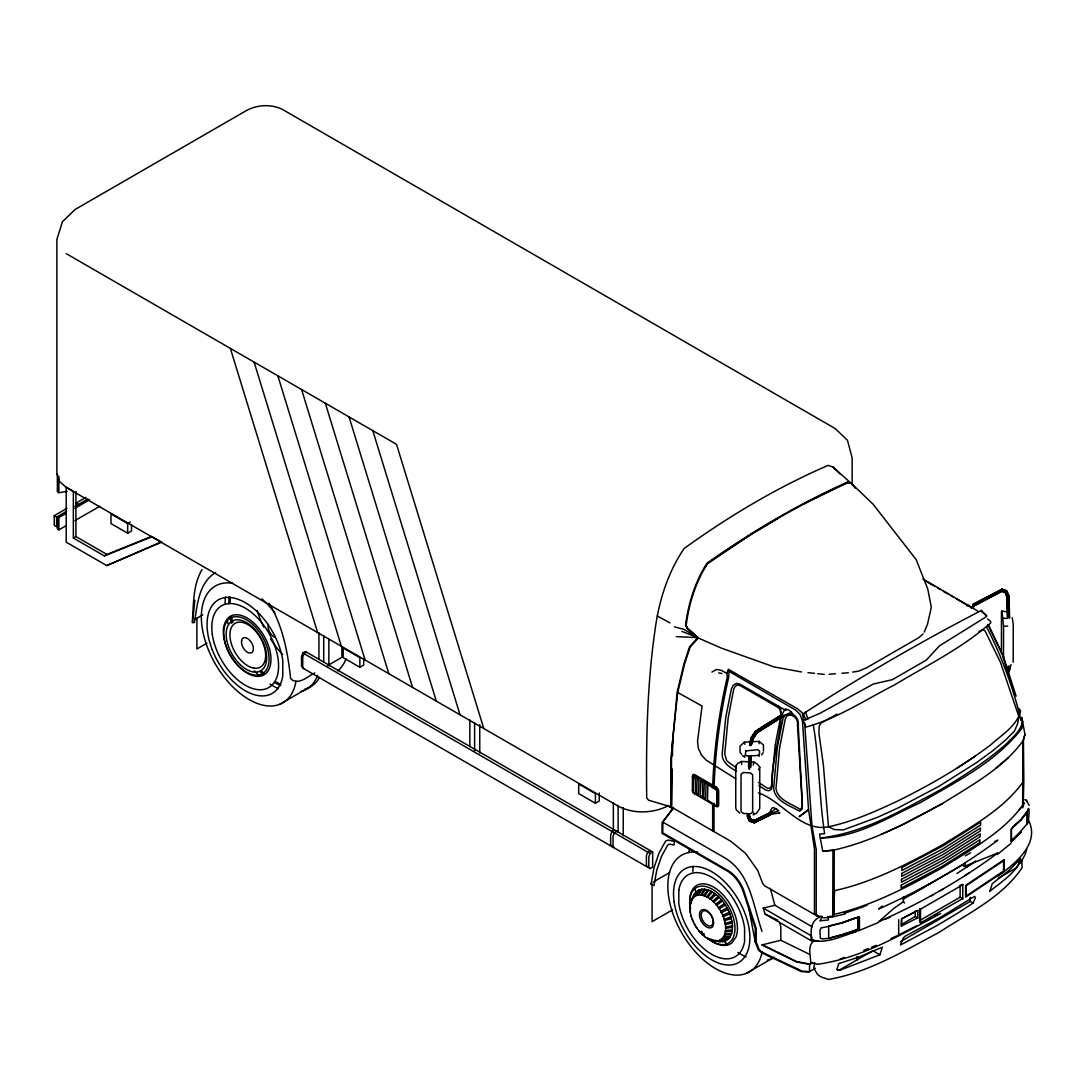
<?xml version="1.0" encoding="UTF-8"?>
<svg xmlns="http://www.w3.org/2000/svg" width="1085" height="1085" viewBox="0 0 1085 1085"><rect width="100%" height="100%" fill="white"/><g stroke="black" fill="none" stroke-linecap="round" stroke-linejoin="round"><path stroke-width="1.5" d="M712.655 830.812L712.655 804.229M712.669 787.615C713.849 750.427 718.867 713.157 727.37 676.701L726.896 673.5L728.32 669.269L797.529 708.803L802.086 712.723L803.565 716.968M809.641 954.393L780.82 940.261L780.82 926.739L779.64 922.399M1001.455 653.957L1001.455 612.51L1001.658 611.018L1006.229 611.723M1003.544 659.531L1003.544 626.37L1001.97 611.14M672.212 768.994L671.493 807.05L731.114 841.472L745.585 853.366L757.588 870.265L762.796 883.61L764.559 885.78L817.236 916.079L821.752 916.472M672.456 755.757L672.768 739.21L677.732 692.501L684.676 663.627L690.087 647.189L698.306 638.007L721.511 648.179L774.066 666.936L801.462 671.94M741.557 764.532L741.611 761.453L753.885 762.063L757.398 764.152L759.744 767.136L759.744 808.569L756.448 813.262L753.193 814.862L753.885 813.045M1019.222 809.613L1022.667 805.518L1022.911 741.041L1024.959 734.396L1021.772 717.361L1020.971 720.291C1013.309 687.904 1001.658 656.33 986.496 626.682M748.528 766.783L748.826 756.665M748.84 768.885L749.125 756.381M749.64 769.129L749.979 757.33M750.454 767.366L750.684 756.665M750.752 767.027L751.051 757.059M803.049 720.589L803.402 713.618C861.042 676.565 920.622 641.818 981.45 610.435L986.685 615.914L986.306 616.7L939.474 645.846L926.359 660.046L892.358 679.685L873.384 684.011L819.636 713.469L803.049 720.589L806.006 727.086C837.606 718.433 865.477 699.676 894.474 684.92C927.133 665.281 962.192 648.152 990.836 622.763L990.551 621.312L987.608 618.965M672.768 739.21L671.493 758.863L671.493 807.05L648.613 800.201L646.714 797.936C646.036 740.39 647.08 682.506 655.693 625.502C659.721 598.337 668.645 571.266 684.12 548.508C729.188 516.026 777.077 487.49 828.099 465.384L832.954 466.957L852.308 484.358L855.319 488.236M699.54 913.217L699.54 916.079M780.915 715.123L780.129 709.617L778.135 707.501L739.984 685.476L737.502 685.015L735.223 686.33L733.731 689.083L728.171 718.08L724.726 754.061L726.76 760.856L736.132 767.841M215.63 572.554C198.487 582.916 197.484 604.955 194.323 622.641L192.52 622.559L194.839 600.317M1013.187 662.23L1013.254 624.363L1012.237 617.65M651.041 884.058L654.038 867.742L658.961 853.23L665.607 841.078L668.265 840.048L674.395 841.458L673.975 845.025L669.459 844.13L667.695 845.079L661.402 856.567L656.75 870.292L653.916 885.713L651.041 884.058L651.895 882.797M688.853 852.607L689.463 849.297M780.508 717.89L775.151 745.354L771.584 784.957A6.334 3.96 64.5 0 1 766.729 787.764L758.388 782.326M901.404 926.088L901.798 918.9L917.761 910.491L917.761 917.802L901.404 926.088L901.404 918.805L917.761 910.491M753.193 765.128L753.885 762.063M852.878 484.697L850.531 482.811L847.453 482.106C798.004 504.281 751.254 531.962 707.013 563.196C695.119 581.587 688.256 603.748 685.557 625.285L686.954 628.039L698.306 638.007L687.524 628.364L686.14 625.625C688.826 604.074 695.702 581.913 707.583 563.522C751.824 532.287 798.574 504.606 848.036 482.432L851.101 483.137L873.167 504.294L916.147 559.602L927.77 589.033L931.323 607.288L927.499 624.241L924.271 632.053M812.638 962.409L809.6 964.402L809.519 971.604L802.208 971.143L762.131 952.196L759.147 949.551L756.109 941.848L756.109 928.068L743.578 889.985A25.308 14.607 60 0 0 727.723 870.373L662.786 832.873L662.854 822.118L673.242 808.433M751.457 743.442L752.705 738.6L756.598 732.673L782.733 716.29M1007.504 670.883L1008.765 666.041M1024.959 734.396L1023.426 740.296L1023.833 780.929L1023.25 804.758L1022.355 806.725M751.742 744.107L753.126 738.831L757.086 732.809L783.316 716.358M1007.45 669.337L1008.141 666.705M1008.25 671.317L1009.294 667.37M823.691 917.842L832.493 916.988L832.71 916.215L832.954 850.274C871.96 841.634 907.765 822.715 942.472 803.537C971.021 785.526 1002.54 768.736 1022.911 741.028M692.393 776.86L694.183 775.829L715.652 788.212A2.523 1.465 60 0 1 717.443 791.318L717.443 805.084A2.523 1.465 60 0 1 715.652 806.114M749.843 743.293L751.322 737.786L755.472 731.521L781.932 714.879L784.672 709.604L785.852 708.953L788.673 710.024L791.494 712.208L792.66 714.215L791.494 714.879M751.091 745.612L752.949 738.736L757.099 732.456L783.56 715.829L792.66 714.215M1008.901 671.696L1010.379 666.19M1009.064 671.791L1011.044 664.63M749.572 743.428L751.159 737.691L755.485 731.168L782.163 714.364M750.318 745.517C753.166 726.76 776.426 719.165 791.494 712.208M749.532 745.205L751.552 737.936L755.974 731.304L782.733 714.418M1008.657 671.547L1010.284 665.729M1027.305 811.756C1029.814 800.499 1029.407 821.142 1027.305 823.732L1027.305 811.756L1021.107 819.663L1012.291 827.502M1026.736 849.338L1024.986 854.817L1020.361 863.267M1022.68 807.796L1024.308 802.832M692.827 897.512L693.193 896.441L690.589 902.245L694.698 893.606L691.728 899.56L692.23 898.787M302.823 652.967L301.535 656.466L301.535 666.109L302.823 668.116L650.091 868.61L652.668 867.132L652.668 851.983L305.387 651.488L302.823 652.967L650.091 853.461L652.668 851.983M650.091 853.461L648.803 856.96L648.803 866.603L650.091 868.61M758.618 769.808L759.744 767.136M973.096 903.073L975.429 897.688L974.533 896.346L940.559 917.259L904.876 936.341L903.1 938.281L900.496 944.994L938.24 924.868L958.367 912.743L973.096 903.073L970.221 901.418L900.523 941.658M879.894 954.786L882.322 947.232L858.52 957.173L838.746 963.616L836.888 969.407L838.936 970.316L840.956 969.8L879.894 954.786L872.855 950.718L838.895 970.329L836.874 969.475M202.054 569.584C192.71 585.263 193.727 604.209 192.316 621.746L192.52 622.559M691.552 901.337L689.952 905.405L691.389 902.53M972.879 608.346L974.249 605.728L1002.689 590.674L1006.839 592.152L1008.697 596.886L1009.348 618.423M784.36 715.991L783.031 718.446L777.28 747.565L773.646 788.212C774.541 801.055 790.273 805.911 799.713 811.146L802.005 809.315L802.439 805.477L798.262 725.553C799.062 720.467 796.227 715.449 791.385 713.618M822.484 916.961L819.853 920.88L828.438 919.931L828.153 917.259M814.713 962.666L813.75 968.145L817.588 974.533L820.613 976.744L828.411 979.457C868.217 972.635 903.791 951.03 939.081 932.381C968.091 913.326 1002.404 897.227 1022.097 867.634L1021.88 860.554M1023.25 781.688C1003.286 809.668 971.631 826.404 943.177 844.428C908.728 863.429 873.208 882.2 834.501 890.663L833.809 916.662L845.242 913.923M981.45 610.435L980.976 611.099L986.685 615.914M1022.667 805.518C1002.12 833.09 970.614 849.826 942.065 867.851C907.779 886.77 872.53 905.541 834.107 914.384L834.229 849.975M704.504 567.767L707.61 563.508L752.108 533.657L777.809 518.481M761.575 754.848L763.175 752.678M1021.297 832.181L1011.356 841.906L1011.356 829.13L1021.297 819.419L1027.305 811.404M673.487 807.538L662.081 822.566L661.999 833.321L726.95 870.821A25.308 14.607 60 0 1 742.805 890.432L755.336 928.516L755.336 942.295L758.374 949.999L761.345 952.644L801.435 971.59L808.745 972.052L815.391 968.213M1021.053 819.636L1027.264 811.729L1027.264 823.705L1011.356 841.906L1011.356 829.13M739.658 813.153L736.132 809.6L735.752 807.362L735.752 765.915L738.098 763.175L741.611 761.453M971.251 607.953L974.018 604.928L1002.676 589.792L1007.002 591.311L1008.982 596.18L1009.647 617.894M1014.489 825.577L1021.297 819.419M1011.03 840.617L1021.107 831.639M923.104 633.884L918.873 637.614L866.495 667.858L858.56 671.154L852.715 672.063M995.786 768.261L1008.548 757.561M997.373 854.505L1010.827 843.479M998.268 875.907C1015.221 863.484 1041.302 843.031 1027.888 819.121L1028.417 820.545M882.39 906.056L878.579 909.054C920.555 890.297 960.971 867.702 997.861 840.183L994.931 841.458M749.328 815.228L751.064 819.812L755.024 821.25L770.54 813.601L778.732 810.834L775.897 808.65L769.957 812.99L754.536 820.613L749.911 819.148M758.374 792.891C781.878 800.784 801.232 832.412 828.492 826.784C852.295 821.765 874.632 811.756 896.576 801.557C929.614 785.35 961.663 766.851 991.039 744.608C1001.821 734.721 1016.876 726.082 1020.619 710.987L1019.018 708.532M903.398 896.658L903.398 901.716L893.796 908.457L878.579 921.83C920.555 903.073 960.971 880.478 997.861 852.959L965.257 866.006L962.246 865.098L911.224 894.569M957.173 768.044L975.266 756.123M956.956 873.493L975.863 861.083L966.409 867.295L962.246 865.098M964.999 875.609L969.068 872.95M194.934 619.508L196.968 618.165M763.474 751.105L763.474 744.947L759.134 741.38L744.378 742.126L740.038 746.127L740.038 752.285L741.774 754.455M755.933 732.144L758.686 730.408M776.643 719.152L779.396 717.416M940.437 890.677L943.177 889.035M965.257 855.889L970.56 852.796M54.25 515.701L56.637 517.07L56.637 526.713L54.25 525.343L54.25 515.701L66.972 508.35M85.986 497.378L76.099 503.087L78.473 504.471M56.637 517.07L66.524 511.361M74.892 506.532L88.034 498.951M66.158 525.683L58.861 529.9L57.369 529.046L57.369 516.65L58.861 517.518L66.158 513.3M74.919 508.241L89.526 499.805M74.919 520.637L99.739 506.302M73.346 538.038L104.35 555.94L152.049 536.668L161.597 542.174L106.737 565.583L66.199 542.174L66.199 487.097L73.346 491.22L73.346 538.038L75.923 536.56L106.927 554.462L151.547 536.424M131.529 524.557L131.529 530.985L127.664 533.21L110.968 523.567L110.968 513.924L127.664 523.567L130.241 522.088M104.35 555.94L106.927 554.462M106.737 565.583L161.123 541.985M202.678 614.87L196.887 618.206L196.887 648.979L206.896 643.202M306.58 652.18L304.017 653.658L302.729 657.157L302.729 666.8L304.017 668.808M314.786 672.998C307.977 676.036 300.708 684.065 292.624 680.363L290.577 678.22C287.796 652.207 282.778 625.923 269.121 603.233M327.629 665.58L341.911 657.334L341.884 646.212M279.699 704.341L309.361 687.212M359.867 667.261L359.867 657.618L343.172 647.989L343.172 657.618L359.867 667.261L363.719 665.037L363.719 658.609M711.909 672.09L716.507 669.431L721.457 670.354L726.896 673.5M595.407 803.253L595.407 793.61L578.712 783.967L578.712 793.61L595.407 803.253L599.259 801.028L599.259 792.986M614.503 829.944L611.926 831.435L610.638 834.935L610.638 844.564L611.926 846.585M616.89 831.327L614.313 832.805L613.025 836.304L613.025 845.947L614.313 847.955M650.281 850.599L647.704 852.091L646.416 855.59L646.416 865.22L647.704 867.24M653.36 881.956L669.635 872.557M672.551 909.84L652.071 921.667L652.071 884.397M822.077 916.391C810.997 919.022 809.641 930.591 812.34 939.949L813.736 940.397M746.195 973.448L774.351 957.187M903.181 899.207L932.056 882.539M901.798 924.311L915.252 916.486L917.761 917.802M919.632 920.582L960.116 897.214L962.761 898.529L920.473 922.942L919.632 920.582L919.632 908.593L920.473 909.189L920.473 922.942M998.281 878.308L1016.672 867.688L1020.578 860.703L1020.578 858.655L1009.403 870.061L992.178 883.8L989.764 891.355C999.841 883.082 1011.64 875.69 1018.693 864.447L1018.693 860.324M780.82 940.261L761.928 944.927L796.498 961.907L809.6 964.402M778.732 813.506L779.884 812.841L770.784 814.415L755.038 822.132L750.888 820.653L749.043 815.92M942.472 803.537L901.364 825.237L881.373 834.311M930.537 896.237L933.385 894.65M920.473 909.189L962.761 884.777L960.116 885.211L960.116 897.214M934.809 915.604L937.657 914.031M925.044 921.219L930.659 918.113M934.863 915.781L937.671 914.235M940.559 913.638C901.581 934.307 861.897 958.082 817.534 964.294M973.435 606.189L1002.228 591.271L1006.188 592.722L1007.924 597.306L1008.535 617.541M972.621 604.793L1001.062 589.738M972.865 604.264L1002.187 589.155L1006.595 590.688L1008.63 595.624L1009.281 617.392M898.19 935.175L916.608 925.83M753.872 820.585L769.387 812.936M754.848 820.491L769.156 813.465L771.896 808.23L773.076 807.566L775.897 808.65M747.47 816.245L749.491 821.182L754.577 822.742L770.54 814.93M769.957 814.876L753.912 822.715L753.424 822.077M803.537 503.942L848.022 482.472L851.088 483.164M837.023 714.133L820.653 723.342L819.08 726.692L818.972 733.501L823.352 764.667L828.492 826.784L834.297 829.577L843.167 829.957L877.928 817.127L897.892 808.027L938.959 786.313L976.581 762.592L992.341 751.078L1005.158 740.404L1014.556 731.005L1017.608 723.736L1018.964 716.819L1000.478 662.392L985.044 630.873L982.888 629.68L979.009 631.47M878.416 922.494L857.937 931.025M885.808 919.076L890.256 917.028M890.934 938.579L896.766 935.894M863.769 950.379L868.163 948.575M871.662 947.205L876.354 945.293M859.713 908.145L867.186 905.148M668.699 805.599C653.414 813.289 634.671 814.252 619.155 806.67L66.185 487.423L59.01 481.021L56.854 473.331L56.854 239.527L62.442 221.693L75.028 209.527L247.204 110.114C258.04 104.662 271.304 104.024 282.303 109.354L835.274 428.616L847.466 440.279L852.132 457.816L852.132 484.927M856.404 917.584L842.408 922.82L828.669 926.387L828.723 938.376L822.294 938.905L820.341 938.105L819.921 930.523L820.992 927.96L828.723 926.414M828.723 926.047L842.597 922.576L856.472 917.584M856.472 931.622C842.814 935.623 828.669 943.136 814.116 940.831C806.969 945.51 810.753 955.98 810.739 962.788L812.163 963.222M840.021 959.018L844.51 957.472M842.597 922.576L859.442 916.839L859.442 929.614L842.597 935.351M851.684 932.815L856.106 931.31M844.266 913.299L858.167 908.66M814.401 941.129L811.119 940.668L765.101 914.085L763.257 908.077L774.853 905.256L812.217 926.821M701.995 931.364L699.689 931.879L698.781 930.781M966.559 605.823L969.583 605.308M57.369 473.874L57.369 491.871L58.861 492.726L67.216 491.342M858.004 917.028L858.004 929.018L842.408 934.795L828.669 938.362L859.442 929.614L858.004 929.018L857.964 917.015L859.442 916.839M704.07 933.602L701.602 933.941L702.592 934.877M827.719 916.676L832.222 916.215L832.493 916.988M1003.544 626.37L1007.734 625.977M822.728 851.155L832.954 850.274L822.728 851.155L819.541 834.121L824.614 833.66C819.107 797.584 819.406 760.829 813.289 724.794M829.103 674.287L835.518 673.771M841.919 673.27L848.334 672.754M1003.72 591.569L1001.075 590.606L1002.228 591.271M676.267 636.637L697.845 637.614L689.517 646.863L684.106 663.301L677.162 692.162L670.923 758.523L670.923 806.725M711.868 939.42L707.718 938.715M1003.042 618.219L1007.26 618.436M807.972 672.632L814.496 673.324M817.751 673.677L824.274 674.368M809.79 964.05L796.688 961.595L762.253 944.737M718.636 672.903L721.932 673.514M810.739 962.788L816.951 964.063M812.34 939.949L818.524 941.237M847.453 482.106L850.531 482.811M674.504 626.859L683.93 629.327L697.845 637.614L681.895 631.402M755.485 731.168L756.638 731.832M1024.877 799.767L1026.288 800.215L1029.163 805.395M1005.849 590.647L1001.523 589.128L1002.676 589.792M751.986 821.562L749.098 820.558L747.117 815.676M754.577 822.742L750.25 821.223L748.27 816.34M1001.563 591.244L1005.442 592.681L1007.124 597.211M765.101 914.085L777.837 920.256M819.026 916.879L816.218 914.235L816.232 849.691L812.014 826.35L804.595 722.827M817.236 916.079L814.455 913.434L814.455 849.053L808.556 809.654L802.412 720.738L799.971 714.337L795.78 710.173L729.039 671.357L728.672 677.447C720.155 713.916 715.246 751.2 714.011 788.402M742.479 755.825L744.88 757.099L744.378 755.838M657.252 615.982L670.015 622.898M677.732 692.501L702.063 706.037L697.533 741.245L698.292 748.135L701.385 754.929L706.104 760.097L735.671 778.664M786.028 710.512L739.767 684.092L736.471 683.414L733.419 685.178L731.412 688.853L725.729 717.619L722.203 753.75C721.756 762.524 729.852 767.461 736.539 771.191M922.874 578.929L978.005 611.153M66.185 253.605L396.527 444.335L483.788 728.51M666.977 805.382L672.836 808.773M662.854 822.118L724.563 857.733C750.44 872.896 753.112 905.785 761.995 931.337M763.257 908.077L811.119 935.718L811.119 940.668M924.447 580.407L934.633 586.293M937.535 587.975L940.437 589.657M943.353 591.352L947.707 593.875M950.623 595.557L953.525 597.238M956.441 598.92L972.431 608.183M758.795 785.554L765.752 790.043L768.804 790.802L771.177 789.432L772.235 786.313C770.052 760.558 783.248 733.474 780.63 708.695L777.972 705.874M704.613 936.599L705.643 937.372M698.306 638.007L687.578 628.378L686.14 625.652L686.073 622.125M832.954 466.957L840.346 474.145M966.409 867.295L965.257 866.006L965.257 862.629M903.398 901.716L904.551 903.005M755.024 821.25L750.644 819.175L748.976 814.659M696.217 927.241L697.031 928.462M694.02 923.416L694.712 924.718M987.933 624.662L1001.048 651.909M988.516 625.001L1001.97 653.143L1010.989 683.184M692.23 919.443L692.773 920.785M1006.351 591.867L1007.829 595.516M1005.212 591.216L1007.07 595.95L1007.734 617.379M747.402 814.984L749.26 819.717M803.402 713.618L805.843 720.006M1005.035 592.057L1006.772 596.641L1007.382 616.877M1026.288 800.215L1026.803 801.639M805.531 711.991L807.986 719.084M212.158 649.617L209.351 641.032A53.965 31.153 60 0 1 235.337 598.405A53.965 31.153 60 0 1 282.792 660.711L282.792 676.009A53.965 31.153 60 0 1 251.842 693.885A53.965 31.153 60 0 1 212.172 649.617M1003.449 656.574L1016.116 696.231M372.792 430.623L460.04 714.812M349.058 416.925L436.306 701.1M325.324 403.213L412.571 687.402M301.589 389.515L388.837 673.704M277.855 375.817L365.102 659.992M254.121 362.105L341.368 646.294M230.373 348.407L317.634 632.582M690.914 915.414L691.294 916.757M770.282 888.289L774.853 905.256M744.378 742.126L744.88 744.364M749.07 909.474L755.336 942.295M690.182 911.427A25.294 14.607 60 0 0 719.301 940.478A25.294 14.607 60 0 0 713.916 902.137A25.294 14.607 60 0 0 690.182 911.427L690.318 912.77M735.752 765.915L736.132 768.668M759.134 755.092L759.161 756.367M689.829 907.725L689.857 908.945M759.134 741.38L759.161 743.645M970.221 897.281L970.221 901.418M962.761 884.207L962.761 899.058M915.252 911.142L915.252 916.554M898.678 919.7L898.678 934.551M857.313 956.712L857.313 959.696M856.716 957.065L856.716 960.049M714.011 803.348L714.011 831.598M623.251 807.525L623.251 835.898M618.111 805.49L618.111 832.195M613.351 802.737L613.351 829.442M479.746 724.672L479.746 753.044M474.606 722.637L474.606 751.01M469.846 719.884L469.846 746.588M328.85 639.214L328.85 665.932M323.71 635.512L323.71 662.216M318.936 632.758L318.936 659.463M127.664 523.567L127.664 533.21M75.923 491.41L75.923 536.56M58.861 476.369L58.861 492.726M58.861 517.518L58.861 529.9M57.925 517.708L57.925 524.597M262.448 675.494A33.73 19.476 60 0 1 226.467 647.392C223.008 637.926 220.662 625.041 228.854 617.297A33.73 19.476 60 0 1 262.448 633.301A33.784 19.503 60 0 1 269.541 649.074M269.528 649.047A33.73 19.476 60 0 1 270.613 663.898A33.784 19.503 60 0 1 262.462 675.548M690.44 909.515A32.048 18.499 60 0 1 709.698 887.883A32.048 18.499 60 0 1 734.965 929.221A32.048 18.499 60 0 1 708.397 938.891M704.585 935.514A32.048 18.499 60 0 1 701.005 931.513M707.447 937.698A33.743 19.489 60 0 0 731.887 942.906L736.023 937.02A33.825 19.53 60 0 0 736.023 918.181A33.743 19.489 60 0 0 706.43 884.221A33.743 19.489 60 0 0 690.562 908.471M701.154 920.907A10.063 5.805 60 0 1 699.594 916.133M699.594 913.299A10.063 5.805 60 0 1 705.372 909.962M711.177 915.116A10.063 5.805 60 0 1 712.777 918.235L713.74 922.847L712.777 926.427A10.063 5.805 60 0 1 710.16 927.933A10.118 5.845 60 0 1 701.1 920.867M715.856 940.478A28.671 16.56 60 0 0 729.893 937.237L731.67 933.371L724.848 933.873L724.522 934.822L731.304 934.443L732.294 930.984L732.294 922.86L729.879 913.828A28.671 16.56 60 0 0 708.803 890.31L707.569 889.971L703.595 895.573L704.613 895.925L708.722 890.351A28.671 16.56 60 0 0 692.366 899.804M705.331 909.854A10.118 5.845 60 0 1 711.177 915.035M694.834 794.044A3.377 1.953 60 0 1 692.447 789.907M317.647 675.426A67.46 38.951 60 0 1 300.87 691.457M278.37 688.622A67.46 38.951 60 0 1 270.056 684.106M258.759 675.223A67.46 38.951 60 0 1 254.297 670.774M227.999 623.672A67.46 38.951 60 0 1 227.253 620.634M225.124 603.179A67.46 38.951 60 0 1 225.449 596.967M296.015 681.136A67.46 38.951 60 0 1 218.383 668.943A67.46 38.951 60 0 1 232.732 583.269M261.96 598.879A67.46 38.951 60 0 1 264.238 601.009M265.364 602.107A67.46 38.951 60 0 1 274.925 613.12M282.575 654.458A67.46 38.951 60 0 1 270.436 638.889M263.804 627.211A67.46 38.951 60 0 1 257.145 610.407M345.912 659.11A67.46 38.951 60 0 1 337.638 670.896M280.662 684.242A64.083 36.998 60 0 1 275.4 681.556M264.211 673.473A64.083 36.998 60 0 1 260.956 670.489M232.827 622.546A64.083 36.998 60 0 1 231.485 616.795M230.088 603.07A64.083 36.998 60 0 1 230.4 597.17M280.676 685.53A64.083 36.998 60 0 1 274.112 682.289M262.936 674.219A64.083 36.998 60 0 1 259.681 671.235M231.525 623.278A64.083 36.998 60 0 1 230.196 617.528M228.786 603.803A64.083 36.998 60 0 1 229.274 596.492M319.546 677.393A67.46 38.951 60 0 1 304.722 689.233M275.102 637.37A8.449 4.883 60 0 1 269.487 631.768A8.449 4.883 60 0 1 268.443 624.363M773.727 957.824A67.46 38.951 60 0 1 767.271 960.144M746.141 956.984A67.46 38.951 60 0 1 737.827 952.467M727.682 944.642A67.46 38.951 60 0 1 724.278 941.414M695.77 892.033A67.46 38.951 60 0 1 694.685 887.489M692.895 871.54A67.46 38.951 60 0 1 693.084 866.834M762.185 951.938A67.46 38.951 60 0 1 684.866 938.037A67.46 38.951 60 0 1 697.669 852.159M901.933 867.512L901.879 870.509L943.028 848.823L980.596 825.061L980.664 822.064L943.096 845.825L901.933 867.512M901.242 885.157L901.106 888.1L942.2 866.386L979.809 842.652L979.945 839.722L942.336 863.457L901.242 885.157M901.743 873.439L901.621 876.368L942.756 854.668L980.338 830.92L980.46 827.991L942.892 851.752L901.743 873.439M901.486 879.298L901.364 882.227L942.472 860.527L980.067 836.793L980.203 833.863L942.621 857.598L901.486 879.298M241.575 640.774L241.575 643.174A8.436 4.869 60 0 0 243.623 648.437L244.464 649.603A8.436 4.869 60 0 0 249.482 653.021L251.286 652.858A8.436 4.869 60 0 0 253.32 649.956L253.32 647.555A8.436 4.869 60 0 0 251.286 642.306L250.432 641.126A8.436 4.869 60 0 0 244.478 637.682L243.623 637.885A8.436 4.869 60 0 0 241.575 640.787M678.817 890.08L678.817 903.466A47.225 27.261 60 0 0 703.053 948.005A47.225 27.261 60 0 0 737.271 955.302A47.157 27.22 60 0 0 744.581 941.387L744.581 928.055A47.157 27.22 60 0 0 737.271 905.744A47.225 27.261 60 0 0 703.053 873.52A47.225 27.261 60 0 0 678.803 890.066M1022.531 721.24L1021.961 728.293C996.071 762.009 956.387 781.675 920.351 802.656C888.534 817.168 856.228 837.946 820.301 838C863.416 833.117 902.015 810.129 939.718 790.192C962.87 776.562 985.641 762.009 1005.917 744.283C1012.359 737.488 1020.985 731.1 1022.531 721.24M779.586 747.958L775.978 788.578C777.348 799.943 791.996 803.904 800.079 809.288L801.951 807.742L802.235 804.541L797.475 724.522C798.357 719.45 793.935 715.096 789.08 714.784L786.788 716.1L785.296 718.853L779.586 747.958M725.485 930.713L725.336 931.812L732.212 931.038L732.389 929.791L725.485 930.713M716.846 804.745L715.652 805.423L707.461 800.011L707.895 784.618L716.683 790.192L716.846 804.745M695.987 892.073L693.369 897.444L696.719 891.436L695.987 892.073M698.333 890.378L695.444 895.952L699.215 889.985L698.333 890.378M701.1 889.456L697.886 895.125L702.117 889.32L701.1 889.456M704.219 889.307L700.639 895.003L701.602 895.111L705.318 889.442L704.219 889.307M730.368 936.409L729.798 937.277L723.207 937.332L723.709 936.558L730.368 936.409M697.167 778.42L696.57 793.04L698.36 795.264L698.957 780.644L697.167 778.42M704.328 782.543L703.731 797.163L705.521 799.387L706.118 784.78L704.328 782.543M695.376 792.348L694.78 793.189L693.586 792.511L692.989 790.965L693.586 776.358L695.376 778.582L695.376 792.348M702.538 796.471L701.941 797.326L700.15 795.102L700.747 780.481L702.538 782.705L702.538 796.471M745.924 750.888L745.259 754.645L746.914 756.001L757.886 755.458L759.541 753.926L759.541 751.064L757.886 749.708L745.924 750.888M711.068 891.395L706.674 896.834L707.718 897.403L712.248 892.033L711.068 891.395M752.664 812.095L750.427 813.818L743.279 813.452L741.028 811.512L741.028 774.229L743.279 772.52L750.427 772.886L752.664 774.826L752.664 812.095M714.595 893.552L709.793 898.746L710.824 899.506L715.774 894.42L714.595 893.552M718.067 896.373L712.845 901.228L713.835 902.178L719.179 897.444L718.067 896.373M728.51 938.81L721.416 939.244L728.51 938.81M721.349 899.777L715.747 904.239L716.656 905.338L722.379 901.025L721.349 899.777M803.036 813.804L799.197 816.707L808.556 809.654L803.036 813.804M724.346 903.656L718.406 907.657L719.219 908.877L725.282 905.039L724.346 903.656M1004.181 859.632L965.596 885.428L965.596 897.132L1004.181 871.336L1004.181 859.632M1003.584 860.717L966.179 885.713L966.179 896.047L1003.584 871.052L1003.584 860.717M711.76 925.424L711.028 925.844A8.422 4.869 60 0 1 704.206 922.603L703.351 921.423A8.422 4.869 60 0 1 703.351 910.885L704.206 910.681A8.422 4.869 60 0 1 711.746 916.581A8.422 4.869 60 0 1 711.76 925.424M726.991 907.887L720.725 911.4L721.416 912.688L727.777 909.366L726.991 907.887M729.188 912.363L722.664 915.333L723.207 916.676L729.798 913.868L729.188 912.363M726.163 940.505L719.219 940.519L726.163 940.505M730.856 916.92L724.143 919.361L724.522 920.704L731.304 918.439L730.856 916.92M731.968 921.436L725.119 923.349L725.336 924.637L732.212 922.901L731.968 921.436M732.484 925.763L725.58 927.16L725.607 928.38L732.524 927.146L732.484 925.763M723.383 941.427L716.656 941.102L723.383 941.427M715.774 940.532L710.824 940.193L716.927 940.926L715.774 940.532M719.179 941.441L713.835 940.993L720.277 941.577L719.179 941.441M716.29 787.154L694.834 774.758A3.377 1.953 60 0 0 692.447 776.141L692.393 790.626L693.288 792.932L716.29 806.44A3.377 1.953 60 0 0 718.677 805.056L718.677 791.291A3.377 1.953 60 0 0 716.29 787.154M253.904 668.102A25.28 14.593 60 0 0 265.391 651.76A25.28 14.593 60 0 0 253.904 629.3A25.28 14.593 60 0 0 236.286 622.722A25.28 14.593 60 0 0 232.312 646.565A25.28 14.593 60 0 0 253.904 668.102M226.467 638.495A28.658 16.546 60 0 0 259.451 671.412A28.658 16.546 60 0 0 253.361 627.971A28.658 16.546 60 0 0 226.467 638.495M224.107 637.614A32.048 18.499 60 0 0 260.983 674.409A32.048 18.499 60 0 0 254.175 625.842A32.048 18.499 60 0 0 224.107 637.614M212.321 634.372A47.225 27.261 60 0 0 266.666 688.582A47.225 27.261 60 0 0 256.63 617.026A47.225 27.261 60 0 0 212.321 634.372M674.111 901.716A53.965 31.153 60 0 0 736.227 963.683A53.965 31.153 60 0 0 724.753 881.888A53.965 31.153 60 0 0 674.111 901.716"/></g></svg>
